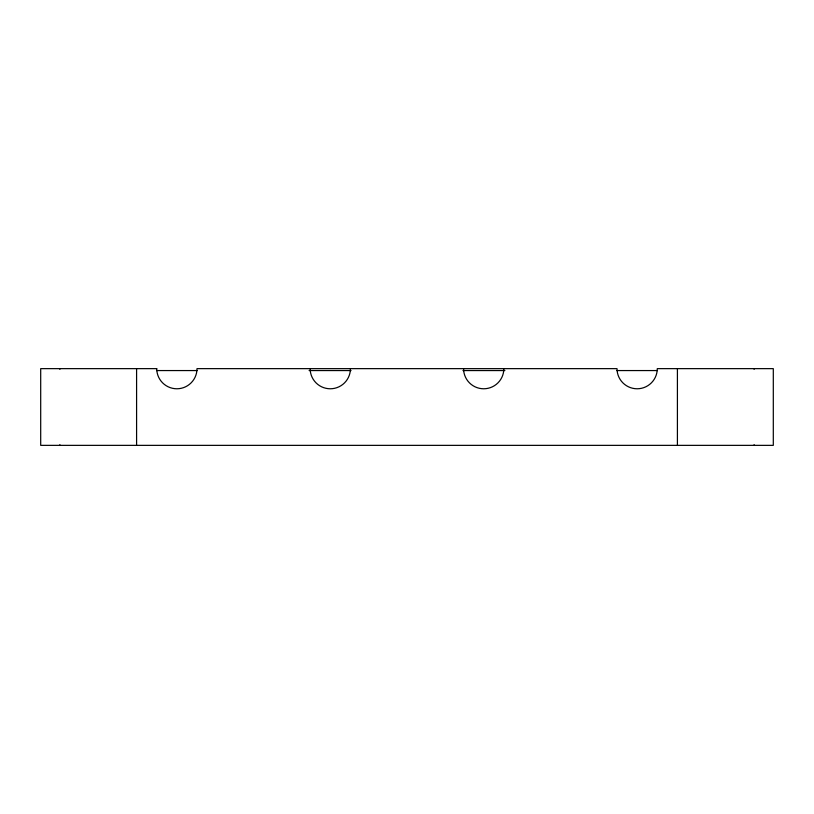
<?xml version="1.0" encoding="UTF-8"?>
<svg xmlns="http://www.w3.org/2000/svg" width="814" height="814" viewBox="0 0 814 814"><rect width="100%" height="100%" fill="white"/><g stroke="black" fill="none" stroke-linecap="round" stroke-linejoin="round"><path stroke-width="1.22" d="M156.512 370.563L197.202 370.563M309.096 370.563L351.058 370.563M462.942 370.563L504.904 370.563M616.798 370.563L657.488 370.563M754.12 368.64L754.12 369.302M754.12 444.698L754.12 445.36M677.411 368.64L677.411 445.36M136.589 368.64L136.589 445.36M59.88 368.64L59.88 369.302M59.88 444.698L59.88 445.36M350.427 368.64A20.136 20.136 0 0 1 330.291 388.777A20.136 20.136 0 0 1 310.154 368.64M503.846 368.64A20.136 20.136 0 0 1 483.709 388.777A20.136 20.136 0 0 1 463.573 368.64M156.726 368.64L40.7 368.64L40.7 445.36L773.3 445.36L773.3 368.64L657.274 368.64A20.136 20.136 0 0 1 637.138 388.777A20.136 20.136 0 0 1 617.002 368.64L196.998 368.64A20.136 20.136 0 0 1 176.862 388.777A20.136 20.136 0 0 1 156.726 368.64"/></g></svg>
